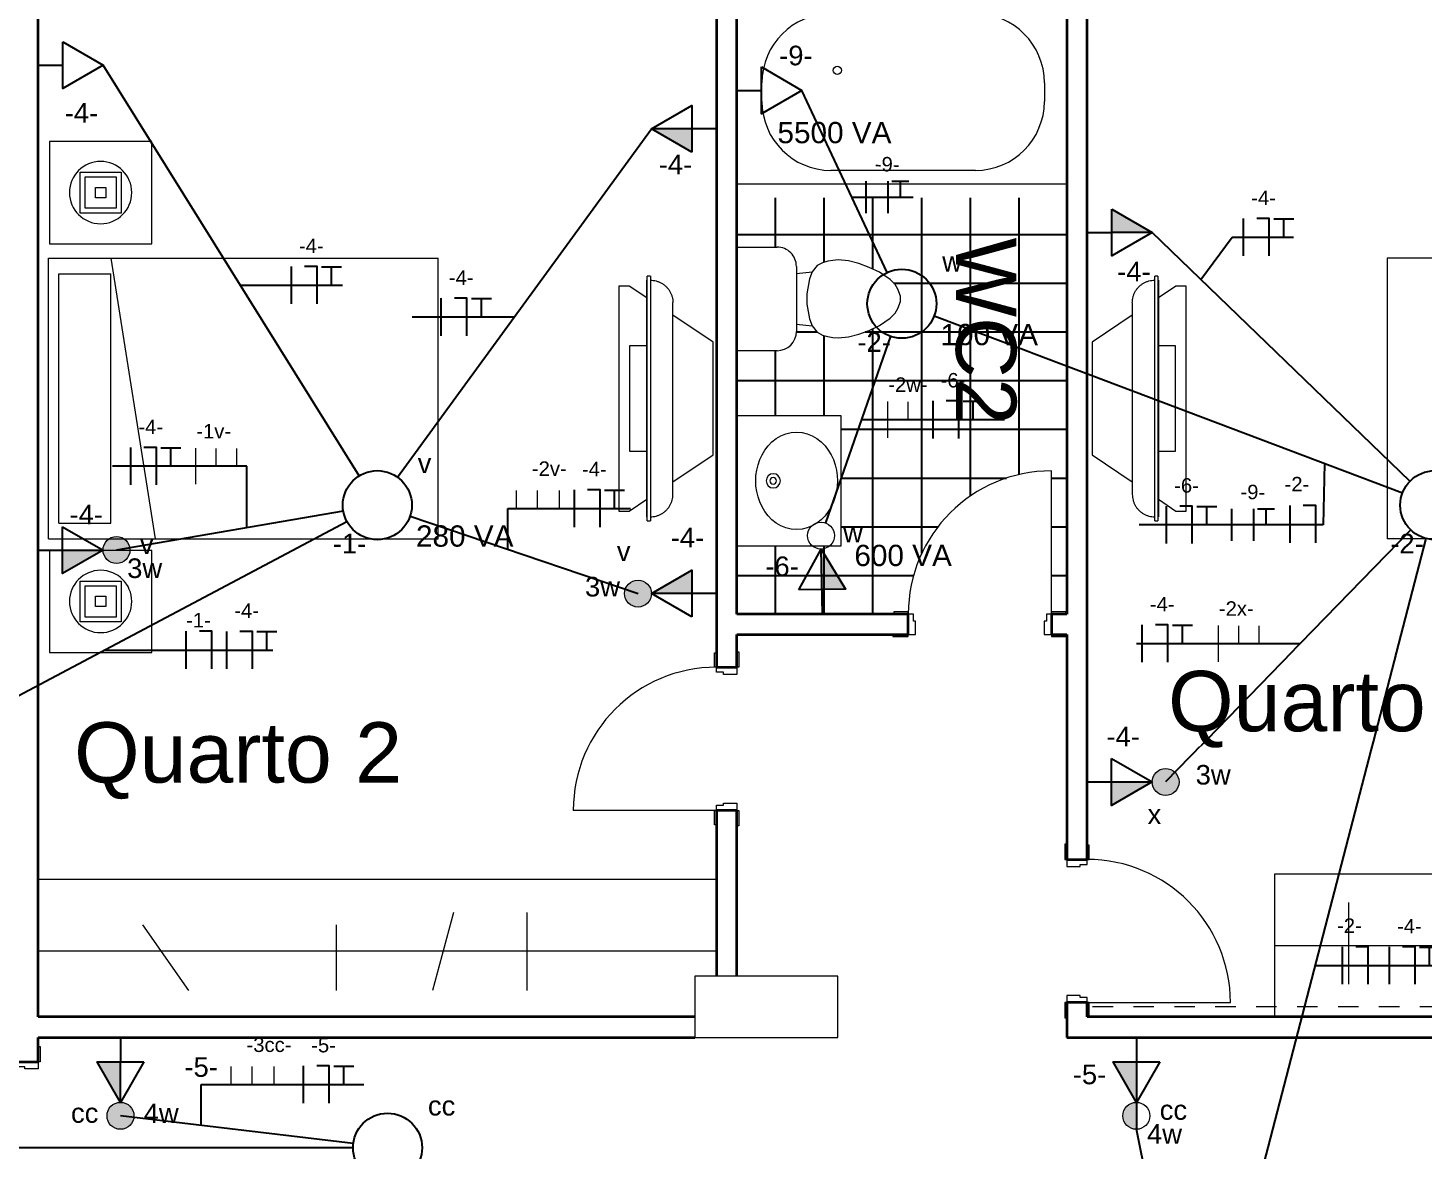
# Model space of a CAD drawing. Header units: metres. Extents: x -182 to 99, y 70 to 117.
# Drawn here: x -0.13 to 6.69, y 104.58 to 110.07 of the extents above; entities that cross this region are included whole.
import ezdxf

# ---------------------------------------------------------------- set-up
doc = ezdxf.new("R2010")
doc.units = ezdxf.units.M
doc.header["$LTSCALE"] = 0.01
doc.linetypes.add('Línea de rejilla', pattern=[0.022225, 0.0127, -0.003175, 0.003175, -0.003175])
for name, color, linetype, lineweight in [('A-ANNO-TEXT', 2, 'Continuous', 9), ('A-DETL', 5, 'Continuous', 9), ('A-DOOR', 1, 'Continuous', 9), ('A-DOOR-FRAM', 1, 'Continuous', 13), ('A-WALL', 2, 'Continuous', 9), ('E-LITE-EQPM', 4, 'Continuous', 9), ('I-FURN', 6, 'Continuous', 9), ('P-SANR-FIXT', 6, 'Continuous', 9), ('S-COLS', 6, 'Continuous', 9), ('S-GRID', 1, 'Continuous', 9)]:
    doc.layers.add(name, color=color, linetype=linetype, lineweight=lineweight)
for name, color, linetype in [('FIAÇÃO', 10, 'Continuous'), ('Força', 7, 'Continuous'), ('Iluminação', 7, 'Continuous')]:
    doc.layers.add(name, color=color, linetype=linetype)
doc.styles.add('Arial', font='arial.ttf', dxfattribs={"height": 0.29506})
doc.styles.add('Arial_2', font='arial.ttf', dxfattribs={"height": 0.258177})
doc.dimstyles.new('Diagonal', dxfattribs={"dimscale": 0.3048, "dimtxt": 0.258177, "dimasz": 1.025262, "dimexe": 0.984252, "dimexo": 0.615157, "dimgap": 0.04101, "dimtad": 1, "dimrnd": 0.01, "dimzin": 0, "dimdsep": 46, "dimtxsty": 'Arial_2', "dimblk1": 'OBLIQUE', "dimblk2": 'OBLIQUE', "dimsah": 1, "dimcen": 0.09, "dimse1": 1, "dimse2": 1, "dimazin": 0, "dimtfac": 1, "dimtix": 1, "dimtmove": 0, "dimatfit": 3, "dimfxl": 1, "dimtvp": 1, "dimtfill": 1, "dimtolj": 1, "dimtzin": 0, "dimarcsym": 2})

# ---------------------------------------------------------------- blocks, each defined once
blk = doc.blocks.new('Puerta de 1 hoja - 70 x 210 cm-V11-Nivel 4')
at = {"layer": 'A-DOOR', "lineweight": 13}
blk.add_line((0.6169, -0.05), (0.6169, -0.75), dxfattribs=at)
blk.add_arc((0.6169, -0.05), 0.7, 180, 270, dxfattribs=at)
at = {"layer": 'A-DOOR-FRAM'}
for p, q in [((-0.1581, 0.06), (-0.0831, 0.06)), ((-0.1581, 0.05), (-0.1581, 0.06)), ((-0.0831, 0.06), (-0.0831, 0.05)), ((-0.0831, 0.05), (-0.0481, 0.05)), ((-0.0481, 0.05), (-0.0481, -0.015)), ((0.5819, -0.015), (0.5819, 0.05)), ((0.5819, 0.05), (0.6169, 0.05)), ((0.6169, 0.05), (0.6169, 0.06)), ((0.6169, 0.06), (0.6919, 0.06)), ((0.6919, 0.06), (0.6919, 0.05)), ((-0.1531, -0.06), (-0.1531, -0.05)), ((-0.0831, -0.06), (-0.1531, -0.06)), ((-0.0831, -0.05), (-0.0831, -0.06)), ((-0.0581, -0.05), (-0.0831, -0.05)), ((-0.0581, -0.015), (-0.0581, -0.05)), ((-0.0481, -0.015), (-0.0581, -0.015)), ((0.5919, -0.015), (0.5819, -0.015)), ((0.5919, -0.05), (0.5919, -0.015)), ((0.6169, -0.05), (0.5919, -0.05)), ((0.6169, -0.06), (0.6169, -0.05)), ((0.6869, -0.06), (0.6169, -0.06)), ((0.6869, -0.05), (0.6869, -0.06))]:
    blk.add_line(p, q, dxfattribs=at)
blk = doc.blocks.new('Puerta de 1 hoja - 70 x 210 cm-V12-Nivel 4')
at = {"layer": 'A-DOOR', "lineweight": 13}
blk.add_line((0.6169, 0.05), (0.6169, 0.75), dxfattribs=at)
blk.add_arc((0.6169, 0.05), 0.7, 90, 180, dxfattribs=at)
at = {"layer": 'A-DOOR-FRAM'}
for p, q in [((-0.0831, 0.06), (-0.1531, 0.06)), ((-0.1531, 0.06), (-0.1531, 0.05)), ((-0.0831, 0.05), (-0.0831, 0.06)), ((-0.0581, 0.05), (-0.0831, 0.05)), ((-0.0581, 0.015), (-0.0581, 0.05)), ((-0.0481, 0.015), (-0.0581, 0.015)), ((-0.0481, -0.05), (-0.0481, 0.015)), ((0.5919, 0.015), (0.5819, 0.015)), ((0.5819, 0.015), (0.5819, -0.05)), ((0.6169, 0.05), (0.5919, 0.05)), ((0.5919, 0.05), (0.5919, 0.015)), ((0.6869, 0.06), (0.6169, 0.06)), ((0.6169, 0.06), (0.6169, 0.05)), ((-0.1581, -0.05), (-0.1581, -0.06)), ((-0.1581, -0.06), (-0.0831, -0.06)), ((-0.0831, -0.06), (-0.0831, -0.05)), ((-0.0831, -0.05), (-0.0481, -0.05)), ((0.5819, -0.05), (0.6169, -0.05)), ((0.6169, -0.05), (0.6169, -0.06)), ((0.6169, -0.06), (0.6919, -0.06)), ((0.6919, -0.06), (0.6919, -0.05))]:
    blk.add_line(p, q, dxfattribs=at)
blk = doc.blocks.new('Puerta de 1 hoja - 70 x 210 cm-V13-Nivel 4')
at = {"layer": 'A-DOOR', "lineweight": 13}
blk.add_line((0.6169, 0.05), (0.6169, 0.75), dxfattribs=at)
blk.add_arc((0.6169, 0.05), 0.7, 90, 180, dxfattribs=at)
at = {"layer": 'A-DOOR-FRAM'}
for p, q in [((-0.0831, 0.06), (-0.1531, 0.06)), ((-0.1531, 0.06), (-0.1531, 0.05)), ((-0.0831, 0.05), (-0.0831, 0.06)), ((-0.0581, 0.05), (-0.0831, 0.05)), ((-0.0581, 0.015), (-0.0581, 0.05)), ((-0.0481, 0.015), (-0.0581, 0.015)), ((-0.0481, -0.05), (-0.0481, 0.015)), ((0.5919, 0.015), (0.5819, 0.015)), ((0.5819, 0.015), (0.5819, -0.05)), ((0.6169, 0.05), (0.5919, 0.05)), ((0.5919, 0.05), (0.5919, 0.015)), ((0.6869, 0.06), (0.6169, 0.06)), ((0.6169, 0.06), (0.6169, 0.05)), ((0.6869, 0.05), (0.6869, 0.06)), ((-0.1581, -0.05), (-0.1581, -0.06)), ((-0.1581, -0.06), (-0.0831, -0.06)), ((-0.0831, -0.06), (-0.0831, -0.05)), ((-0.0831, -0.05), (-0.0481, -0.05)), ((0.5819, -0.05), (0.6169, -0.05)), ((0.6169, -0.05), (0.6169, -0.06)), ((0.6169, -0.06), (0.6919, -0.06))]:
    blk.add_line(p, q, dxfattribs=at)
blk = doc.blocks.new('M_Cama-Estándar - 1372 x 1905 mm - Doble-171278-Nivel 4')
at = {"layer": 'I-FURN'}
for p, q in [((-0.4145, 0.9069), (-0.4145, -0.9981)), ((-0.4145, 0.9069), (0.9575, 0.9069)), ((0.9575, 0.9069), (0.9575, -0.9981)), ((-0.3383, 0.8561), (-0.3383, 0.6021)), ((-0.3383, 0.8561), (0.8813, 0.8561)), ((0.8813, 0.8561), (0.8813, 0.6021)), ((0.9575, 0.6021), (-0.4145, 0.3842)), ((-0.3383, 0.6021), (0.8813, 0.6021)), ((-0.4145, -0.9981), (0.9575, -0.9981))]:
    blk.add_line(p, q, dxfattribs=at)
blk = doc.blocks.new('Puerta de 1 hoja - 80 x 210 cm-196792-Nivel 4')
at = {"layer": 'A-DOOR', "lineweight": 13}
blk.add_line((0.6669, -0.05), (0.6669, -0.85), dxfattribs=at)
blk.add_arc((0.6669, -0.05), 0.8, 180, 270, dxfattribs=at)
at = {"layer": 'A-DOOR-FRAM'}
for p, q in [((-0.2081, 0.06), (-0.1331, 0.06)), ((-0.2081, 0.05), (-0.2081, 0.06)), ((-0.1331, 0.06), (-0.1331, 0.05)), ((-0.1331, 0.05), (-0.0981, 0.05)), ((-0.0981, 0.05), (-0.0981, -0.015)), ((0.6319, -0.015), (0.6319, 0.05)), ((0.6319, 0.05), (0.6669, 0.05)), ((0.6669, 0.05), (0.6669, 0.06)), ((0.6669, 0.06), (0.7419, 0.06)), ((0.7419, 0.06), (0.7419, 0.05)), ((-0.2031, -0.06), (-0.2031, -0.05)), ((-0.1331, -0.06), (-0.2031, -0.06)), ((-0.1331, -0.05), (-0.1331, -0.06)), ((-0.1081, -0.05), (-0.1331, -0.05)), ((-0.1081, -0.015), (-0.1081, -0.05)), ((-0.0981, -0.015), (-0.1081, -0.015)), ((0.6419, -0.015), (0.6319, -0.015)), ((0.6419, -0.05), (0.6419, -0.015)), ((0.6669, -0.05), (0.6419, -0.05)), ((0.6669, -0.06), (0.6669, -0.05)), ((0.7369, -0.06), (0.6669, -0.06)), ((0.7369, -0.05), (0.7369, -0.06))]:
    blk.add_line(p, q, dxfattribs=at)
blk = doc.blocks.new('M_Lavabo - Oval - 635 mm x 510 mm - Privado-224825-Nivel 4')
at = {"layer": 'P-SANR-FIXT'}
for p, q in [((1.0218, -10.2437), (1.0218, -10.7537)), ((1.6568, -10.7537), (1.6568, -10.2437)), ((1.0218, -10.7537), (1.6568, -10.7537))]:
    blk.add_line(p, q, dxfattribs=at)
at = {"layer": 'P-SANR-FIXT', "flags": 128}
for points in [[(1.101, -10.5356), (1.1031, -10.5092), (1.1093, -10.4834), (1.1193, -10.4589), (1.1327, -10.4361), (1.1491, -10.4153), (1.168, -10.3967), (1.189, -10.3805), (1.2117, -10.3668), (1.2358, -10.3556), (1.2608, -10.3469), (1.2866, -10.3407), (1.3129, -10.337), (1.3393, -10.3358), (1.3658, -10.337), (1.3921, -10.3407), (1.4179, -10.3469), (1.4429, -10.3556), (1.4669, -10.3668), (1.4896, -10.3805), (1.5107, -10.3967), (1.5296, -10.4153), (1.546, -10.4361), (1.5594, -10.4589), (1.5694, -10.4834), (1.5756, -10.5092), (1.5777, -10.5356)], [(1.5777, -10.5356), (1.5756, -10.562), (1.5694, -10.5878), (1.5594, -10.6123), (1.546, -10.6352), (1.5296, -10.656), (1.5107, -10.6745), (1.4896, -10.6907), (1.4669, -10.7044), (1.4429, -10.7156), (1.4179, -10.7243), (1.3921, -10.7305), (1.3658, -10.7342), (1.3393, -10.7354), (1.3129, -10.7342), (1.2866, -10.7305), (1.2608, -10.7243), (1.2358, -10.7156), (1.2117, -10.7044), (1.189, -10.6907), (1.168, -10.6745), (1.1491, -10.656), (1.1327, -10.6352), (1.1193, -10.6123), (1.1093, -10.5878), (1.1031, -10.562), (1.101, -10.5356)]]:
    blk.add_lwpolyline(points, dxfattribs=at)
at = {"layer": 'P-SANR-FIXT'}
for radius, start, end in [(0.0349, 0, 180), (0.0349, 180, 360), (0.016, 0, 180), (0.016, 0, 180), (0.016, 180, 0), (0.016, 180, 0)]:
    blk.add_arc((1.3393, -10.4215), radius, start, end, dxfattribs=at)
blk = doc.blocks.new('M_Retrete-Doméstico-3D - M_Retrete-Doméstico-3D-223781-Nivel 4')
at = {"layer": 'P-SANR-FIXT'}
for p, q in [((-0.2534, 0.2984), (-0.2534, 0.4947)), ((0.2534, 0.4947), (0.2534, 0.2984)), ((0.1587, 0.2038), (-0.1588, 0.2038)), ((-0.1235, 0.2038), (-0.1323, 0.127)), ((-0.0974, 0.1397), (-0.1323, 0.127)), ((-0.0254, 0.1524), (-0.0974, 0.1397)), ((0.0254, 0.1524), (-0.0254, 0.1524)), ((0.0974, 0.1397), (0.0254, 0.1524)), ((0.1323, 0.127), (0.0974, 0.1397)), ((0.1235, 0.2038), (0.1323, 0.127)), ((-0.177, 0.0762), (-0.1838, 0.0508)), ((-0.1626, 0.1016), (-0.177, 0.0762)), ((-0.1323, 0.127), (-0.1626, 0.1016)), ((0.1626, 0.1016), (0.1323, 0.127)), ((0.177, 0.0762), (0.1626, 0.1016)), ((0.1838, 0.0508), (0.177, 0.0762)), ((-0.1883, 0.0253), (-0.1905, 0)), ((-0.1905, 0), (-0.1861, -0.0506)), ((-0.1838, 0.0508), (-0.1883, 0.0253)), ((0.1883, 0.0253), (0.1838, 0.0508)), ((0.1861, -0.0506), (0.1905, 0)), ((0.1905, 0), (0.1883, 0.0253)), ((-0.1861, -0.0506), (-0.1724, -0.1016)), ((0.1724, -0.1016), (0.1861, -0.0506)), ((-0.1724, -0.1016), (-0.1539, -0.1524)), ((0.1539, -0.1524), (0.1724, -0.1016)), ((-0.1539, -0.1524), (-0.1302, -0.2032)), ((-0.1302, -0.2032), (-0.095, -0.254)), ((0.095, -0.254), (0.1302, -0.2032)), ((0.1302, -0.2032), (0.1539, -0.1524)), ((-0.095, -0.254), (-0.0696, -0.2794)), ((0.0696, -0.2794), (0.095, -0.254)), ((-0.0696, -0.2794), (-0.0476, -0.2921)), ((-0.0476, -0.2921), (-0.0127, -0.3048)), ((-0.0127, -0.3048), (0.0127, -0.3048)), ((0.0127, -0.3048), (0.0476, -0.2921)), ((0.0476, -0.2921), (0.0696, -0.2794))]:
    blk.add_line(p, q, dxfattribs=at)
for centre, start, end in [((-0.1588, 0.2984), 180, 270), ((0.1587, 0.2984), 270, 360)]:
    blk.add_arc(centre, 0.0946, start, end, dxfattribs=at)
blk = doc.blocks.new('M_Mueble para TV - M_Mueble para TV-V14-Nivel 4')
at = {"layer": 'I-FURN'}
for p, q in [((0.4002, 0), (-0.1498, 0)), ((0.5319, -0.1964), (0.4002, 0)), ((-0.1498, 0), (-0.2815, -0.1964)), ((-0.3674, -0.3244), (-0.4248, -0.41)), ((0.6752, -0.41), (0.6178, -0.3244)), ((-0.4248, -0.41), (-0.4248, -0.46)), ((-0.4248, -0.46), (0.6752, -0.46)), ((0.6752, -0.46), (0.6752, -0.41))]:
    blk.add_line(p, q, dxfattribs=at)
blk = doc.blocks.new('M_TV - Pantalla plana - 1190mm-V10-Nivel 4')
at = {"layer": 'I-FURN'}
for p, q in [((0.4646, 0.0585), (-0.4725, 0.0585)), ((-0.6025, -0.0515), (-0.6025, -0.0665)), ((-0.6025, -0.0515), (-0.5875, -0.0515)), ((-0.5875, -0.0665), (-0.6025, -0.0665)), ((-0.5875, -0.0515), (0.5796, -0.0515)), ((0.5796, -0.0665), (-0.5875, -0.0665)), ((-0.5825, -0.0665), (-0.5825, -0.0695)), ((0.5746, -0.0695), (0.5746, -0.0665)), ((0.5796, -0.0515), (0.5946, -0.0515)), ((0.5946, -0.0665), (0.5796, -0.0665)), ((0.5946, -0.0665), (0.5946, -0.0515)), ((0.5746, -0.0695), (-0.5825, -0.0695)), ((-0.2632, -0.1515), (-0.2632, -0.0695)), ((0.2553, -0.0695), (0.2553, -0.1515)), ((0.2553, -0.1515), (-0.2632, -0.1515))]:
    blk.add_line(p, q, dxfattribs=at)
for points in [[(-0.4725, 0.0585), (-0.4774, 0.0585), (-0.4871, 0.0579), (-0.501, 0.0551), (-0.5124, 0.0512), (-0.5212, 0.0473), (-0.5276, 0.0439), (-0.5336, 0.0401), (-0.5395, 0.0359), (-0.5451, 0.0313), (-0.5504, 0.0264), (-0.5552, 0.0211), (-0.5598, 0.0156), (-0.5641, 0.0097), (-0.5691, 0.0015), (-0.5744, -0.0092), (-0.5806, -0.0275), (-0.5825, -0.0419), (-0.5825, -0.0515)], [(0.4646, 0.0585), (0.4694, 0.0585), (0.479, 0.0579), (0.4932, 0.0551), (0.5046, 0.0512), (0.5133, 0.0473), (0.5197, 0.0439), (0.5258, 0.0401), (0.5316, 0.0359), (0.5372, 0.0313), (0.5425, 0.0264), (0.5474, 0.0211), (0.552, 0.0156), (0.5562, 0.0097), (0.5612, 0.0015), (0.5665, -0.0092), (0.5727, -0.0275), (0.5746, -0.0419), (0.5746, -0.0515)]]:
    blk.add_open_spline(points, degree=3, knots=[0, 0, 0, 0, 0.083333, 0.166667, 0.25, 0.291667, 0.333333, 0.375, 0.416667, 0.458333, 0.5, 0.541667, 0.583333, 0.625, 0.666667, 0.75, 0.833333, 1, 1, 1, 1], dxfattribs=at)
blk = doc.blocks.new('M_Mueble para TV - M_Mueble para TV-261001-Nivel 4')
at = {"layer": 'I-FURN'}
for p, q in [((0.6752, 0.46), (-0.4248, 0.46)), ((-0.4248, 0.46), (-0.4248, 0.41)), ((-0.4248, 0.41), (-0.3674, 0.3244)), ((0.6178, 0.3244), (0.6752, 0.41)), ((0.6752, 0.41), (0.6752, 0.46)), ((-0.2815, 0.1964), (-0.1498, 0)), ((0.4002, 0), (0.5319, 0.1964)), ((-0.1498, 0), (0.4002, 0))]:
    blk.add_line(p, q, dxfattribs=at)
blk = doc.blocks.new('M_TV - Pantalla plana - 1190mm-261002-Nivel 4')
at = {"layer": 'I-FURN'}
for p, q in [((-0.2632, 0.0695), (-0.2632, 0.1515)), ((-0.2632, 0.1515), (0.2553, 0.1515)), ((0.2553, 0.1515), (0.2553, 0.0695)), ((-0.5825, 0.0695), (0.5746, 0.0695)), ((-0.5825, 0.0695), (-0.5825, 0.0665)), ((0.5746, 0.0665), (0.5746, 0.0695)), ((-0.6025, 0.0665), (-0.6025, 0.0515)), ((-0.6025, 0.0665), (-0.5875, 0.0665)), ((-0.5875, 0.0515), (-0.6025, 0.0515)), ((-0.5875, 0.0665), (0.5796, 0.0665)), ((0.5796, 0.0515), (-0.5875, 0.0515)), ((0.5796, 0.0665), (0.5946, 0.0665)), ((0.5946, 0.0515), (0.5796, 0.0515)), ((0.5946, 0.0515), (0.5946, 0.0665)), ((-0.4725, -0.0585), (0.4646, -0.0585))]:
    blk.add_line(p, q, dxfattribs=at)
for points in [[(-0.5825, 0.0515), (-0.5825, 0.0419), (-0.5806, 0.0275), (-0.5744, 0.0092), (-0.5681, -0.0037), (-0.5614, -0.0137), (-0.5552, -0.0211), (-0.5504, -0.0264), (-0.5451, -0.0313), (-0.5395, -0.0359), (-0.5336, -0.0401), (-0.5276, -0.0439), (-0.5212, -0.0473), (-0.5146, -0.0502), (-0.5079, -0.0528), (-0.4987, -0.0556), (-0.4871, -0.0579), (-0.4774, -0.0585), (-0.4725, -0.0585)], [(0.5746, 0.0515), (0.5746, 0.0419), (0.5727, 0.0275), (0.5665, 0.0092), (0.5602, -0.0037), (0.5535, -0.0137), (0.5474, -0.0211), (0.5425, -0.0264), (0.5372, -0.0313), (0.5316, -0.0359), (0.5258, -0.0401), (0.5197, -0.0439), (0.5133, -0.0473), (0.5068, -0.0502), (0.5, -0.0528), (0.4908, -0.0556), (0.479, -0.0579), (0.4694, -0.0585), (0.4646, -0.0585)]]:
    blk.add_open_spline(points, degree=3, knots=[0, 0, 0, 0, 0.166667, 0.25, 0.333333, 0.416667, 0.458333, 0.5, 0.541667, 0.583333, 0.625, 0.666667, 0.708333, 0.75, 0.791667, 0.833333, 0.916667, 1, 1, 1, 1], dxfattribs=at)
blk = doc.blocks.new('Table basse - Centre en verre - Table basse - Centre en verre 2-258564-Nivel 4')
at = {"layer": 'I-FURN'}
for p, q in [((0.2653, 0.2891), (-0.2347, 0.2891)), ((-0.2347, 0.2891), (-0.2347, -0.2109)), ((0.2653, -0.2109), (0.2653, 0.2891)), ((-0.0847, -0.0609), (-0.0847, 0.1391)), ((-0.0847, 0.1391), (0.1153, 0.1391)), ((-0.0847, -0.0609), (-0.0847, 0.1391)), ((-0.0847, 0.1391), (0.1153, 0.1391)), ((0.1153, 0.1391), (0.1153, -0.0609)), ((0.1153, 0.1391), (0.1153, -0.0609)), ((0.1153, -0.0609), (-0.0847, -0.0609)), ((0.1153, -0.0609), (-0.0847, -0.0609)), ((-0.2347, -0.2109), (0.2653, -0.2109))]:
    blk.add_line(p, q, dxfattribs=at)
blk = doc.blocks.new('Lampe de bureau - Hémisphérique - Incandescente 60 watts -259517-Nivel 4')
at = {"layer": 'E-LITE-EQPM'}
for p, q in [((-0.0762, -0.0762), (-0.0762, 0.0762)), ((-0.0762, 0.0762), (0.0762, 0.0762)), ((0.0762, 0.0762), (0.0762, -0.0762)), ((-0.0254, -0.0254), (-0.0254, 0.0254)), ((-0.0254, 0.0254), (0.0254, 0.0254)), ((0.0254, 0.0254), (0.0254, -0.0254)), ((0.0254, -0.0254), (-0.0254, -0.0254)), ((0.0762, -0.0762), (-0.0762, -0.0762))]:
    blk.add_line(p, q, dxfattribs=at)
for start, end in [(360, 180), (180, 360)]:
    blk.add_arc((0, 0), 0.1524, start, end, dxfattribs=at)
blk = doc.blocks.new('Pilar rectangular hormigón - 300 x 700 mm-506285-Nivel 4')
at = {"layer": 'S-COLS'}
for p, q in [((0.15, 0.35), (-0.15, 0.35)), ((-0.15, 0.35), (-0.15, -0.35)), ((0.15, -0.35), (0.15, 0.35)), ((-0.15, -0.35), (0.15, -0.35))]:
    blk.add_line(p, q, dxfattribs=at)
blk = doc.blocks.new('_Oblique')
at = {"color": 0, "linetype": 'ByBlock', "lineweight": -2}
blk.add_line((-0.5, -0.5), (0.5, 0.5), dxfattribs=at)
blk = doc.blocks.new('*D441')
at = {"color": 0, "lineweight": -2, "transparency": 16777216}
blk.add_line((-6.0229, 115.63), (8.6451, 115.63), dxfattribs=at)
at = {"layer": 'Defpoints', "color": 0, "transparency": 16777216}
for p in [(-6.0229, 115.63), (8.6451, 115.63), (8.6451, 109.44)]:
    blk.add_point(p, dxfattribs=at)
at = {"color": 0, "lineweight": -2, "transparency": 16777216, "xscale": 0.3124999999999999, "yscale": 0.3124999999999999, "zscale": 0.3124999999999999, "rotation": 180}
blk.add_blockref('_Oblique', (-6.0229, 115.63), dxfattribs=at)
at = {"color": 0, "lineweight": -2, "transparency": 16777216, "xscale": 0.3124999999999999, "yscale": 0.3124999999999999, "zscale": 0.3124999999999999}
blk.add_blockref('_Oblique', (8.6451, 115.63), dxfattribs=at)
at = {"color": 0, "transparency": 16777216, "insert": (1.3111, 115.7743), "char_height": 0.25818, "attachment_point": 5, "style": 'Arial_2', "bg_fill": 3, "box_fill_scale": 1.1, "bg_fill_color": 256, "bg_fill_true_color": 13158600, "bg_fill_transparency": 0}
blk.add_mtext('\\A1;14.67', dxfattribs=at)
blk = doc.blocks.new('*D473')
at = {"color": 0, "lineweight": -2, "transparency": 16777216}
blk.add_line((17.086, 110.44), (17.086, 81.2458), dxfattribs=at)
at = {"layer": 'Defpoints', "color": 0, "transparency": 16777216}
for p in [(8.3862, 110.44), (-2.4818, 81.2458), (17.086, 81.2458)]:
    blk.add_point(p, dxfattribs=at)
at = {"color": 0, "lineweight": -2, "transparency": 16777216, "xscale": 0.3124999999999999, "yscale": 0.3124999999999999, "zscale": 0.3124999999999999}
for p, rotation in [((17.086, 110.44), 90), ((17.086, 81.2458), 270)]:
    blk.add_blockref('_Oblique', p, dxfattribs=dict(at, rotation=rotation))
at = {"color": 0, "transparency": 16777216, "insert": (16.9417, 95.8429), "char_height": 0.25818, "attachment_point": 5, "rotation": 90, "style": 'Arial_2', "bg_fill": 3, "box_fill_scale": 1.1, "bg_fill_color": 256, "bg_fill_true_color": 13158600, "bg_fill_transparency": 0}
blk.add_mtext('\\A1;29.19', dxfattribs=at)
blk = doc.blocks.new('*D474')
at = {"color": 0, "lineweight": -2, "transparency": 16777216}
blk.add_line((16.086, 110.44), (16.086, 105.136), dxfattribs=at)
at = {"layer": 'Defpoints', "color": 0, "transparency": 16777216}
for p in [(6.0297, 110.44), (6.0356, 105.136), (16.086, 105.136)]:
    blk.add_point(p, dxfattribs=at)
at = {"color": 0, "lineweight": -2, "transparency": 16777216, "xscale": 0.3124999999999999, "yscale": 0.3124999999999999, "zscale": 0.3124999999999999}
for p, rotation in [((16.086, 110.44), 90), ((16.086, 105.136), 270)]:
    blk.add_blockref('_Oblique', p, dxfattribs=dict(at, rotation=rotation))
at = {"color": 0, "transparency": 16777216, "insert": (15.9416, 107.788), "char_height": 0.25818, "attachment_point": 5, "rotation": 90, "style": 'Arial_2', "bg_fill": 3, "box_fill_scale": 1.1, "bg_fill_color": 256, "bg_fill_true_color": 13158600, "bg_fill_transparency": 0}
blk.add_mtext('\\A1;5.30', dxfattribs=at)
blk = doc.blocks.new('*D478')
at = {"color": 0, "lineweight": -2, "transparency": 16777216}
blk.add_line((16.086, 105.136), (16.086, 101.7059), dxfattribs=at)
at = {"layer": 'Defpoints', "color": 0, "transparency": 16777216}
for p in [(6.0356, 105.136), (7.9225, 101.7059), (16.086, 101.7059)]:
    blk.add_point(p, dxfattribs=at)
at = {"color": 0, "lineweight": -2, "transparency": 16777216, "xscale": 0.3124999999999999, "yscale": 0.3124999999999999, "zscale": 0.3124999999999999}
for p, rotation in [((16.086, 105.136), 90), ((16.086, 101.7059), 270)]:
    blk.add_blockref('_Oblique', p, dxfattribs=dict(at, rotation=rotation))
at = {"color": 0, "transparency": 16777216, "insert": (15.9416, 103.421), "char_height": 0.25818, "attachment_point": 5, "rotation": 90, "style": 'Arial_2', "bg_fill": 3, "box_fill_scale": 1.1, "bg_fill_color": 256, "bg_fill_true_color": 13158600, "bg_fill_transparency": 0}
blk.add_mtext('\\A1;3.43', dxfattribs=at)
blk = doc.blocks.new('F-N')
at = {"layer": 'FIAÇÃO'}
blk.add_line((2561.97, 1254.62), (2561.97, 1275.44), dxfattribs=at)
at = {"layer": 'FIAÇÃO', "color": 5}
blk.add_lwpolyline([(2576.26, 1254.62), (2576.26, 1275.44), (2569.32, 1275.44)], dxfattribs=at)
blk = doc.blocks.new('F-N-T')
at = {"layer": 'FIAÇÃO', "color": 1}
blk.add_line((2561.97, 1284.08), (2561.97, 1304.9), dxfattribs=at)
at = {"layer": 'FIAÇÃO', "color": 3}
blk.add_line((2584.31, 1294.33), (2584.31, 1304.75), dxfattribs=at)
at = {"layer": 'FIAÇÃO', "color": 5}
blk.add_lwpolyline([(2576.26, 1284.08), (2576.26, 1304.9), (2569.32, 1304.9)], dxfattribs=at)
at = {"layer": 'FIAÇÃO', "color": 3}
blk.add_lwpolyline([(2578.75, 1304.75), (2584.31, 1304.75), (2589.86, 1304.75)], dxfattribs=at)
blk = doc.blocks.new('F-F')
at = {"layer": 'FIAÇÃO'}
for p, q in [((2561.97, 1222.26), (2561.97, 1243.08)), ((2576.26, 1222.26), (2576.26, 1243.08))]:
    blk.add_line(p, q, dxfattribs=at)
at = {"layer": 'FIAÇÃO', "color": 3}
blk.add_line((2584.31, 1232.67), (2584.31, 1243.08), dxfattribs=at)
blk.add_lwpolyline([(2578.75, 1243.08), (2584.31, 1243.08), (2589.86, 1243.08)], dxfattribs=at)

msp = doc.modelspace()

# ---------------------------------------------------------------- linework, layer by layer
at = {"layer": 'A-DETL'}
for p, q in [((3.2334, 105.9072), (-0.0829, 105.9072)), ((5.9634, 105.2359), (5.9634, 105.9359)), ((5.9634, 105.9359), (8.4451, 105.9359)), ((1.9471, 105.7459), (1.8453, 105.3659)), ((2.3071, 105.7459), (2.3071, 105.3659)), ((6.3234, 105.7951), (6.3234, 105.3959)), ((0.4271, 105.6863), (0.6514, 105.3659)), ((1.3737, 105.6863), (1.3737, 105.3659)), ((3.2334, 105.5572), (-0.0829, 105.5572)), ((5.9634, 105.5859), (8.4451, 105.5859))]:
    msp.add_line(p, q, dxfattribs=at)
at = {"layer": 'A-WALL', "color": 7, "lineweight": 35}
for p, q in [((-0.0829, 105.2359), (-0.0829, 110.24)), ((4.9464, 110.24), (4.9464, 107.2059)), ((5.0464, 106.0059), (5.0464, 110.24)), ((3.2334, 110.14), (3.2334, 106.9459)), ((3.3334, 107.2059), (3.3334, 110.14)), ((4.1714, 107.2059), (3.3334, 107.2059)), ((4.1714, 107.1059), (4.1714, 107.2059)), ((4.9464, 107.2059), (4.8714, 107.2059)), ((4.8714, 107.2059), (4.8714, 107.1059)), ((3.3334, 107.1059), (4.1714, 107.1059)), ((3.3334, 106.9459), (3.3334, 107.1059)), ((4.8714, 107.1059), (4.9464, 107.1059)), ((4.9464, 107.1059), (4.9464, 106.0059)), ((3.2334, 106.9459), (3.3334, 106.9459)), ((3.3334, 106.2459), (3.2334, 106.2459)), ((3.2334, 106.2459), (3.2334, 105.4359)), ((3.3334, 105.4359), (3.3334, 106.2459)), ((4.9464, 106.0059), (5.0464, 106.0059)), ((5.0464, 105.3059), (4.9464, 105.3059)), ((4.9464, 105.3059), (4.9464, 105.1359)), ((5.0464, 105.2359), (5.0464, 105.3059)), ((3.1271, 105.2359), (-0.0829, 105.2359)), ((7.2225, 105.2359), (5.0464, 105.2359)), ((-0.0829, 105.0172), (-0.0829, 105.1359)), ((-0.0829, 105.1359), (3.1271, 105.1359)), ((4.9464, 105.1359), (7.2225, 105.1359)), ((-0.1829, 105.0172), (-0.0829, 105.0172))]:
    msp.add_line(p, q, dxfattribs=at)
at = {"layer": 'P-SANR-FIXT'}
for p, q in [((4.9464, 110.1474), (4.9464, 109.3074)), ((3.4559, 109.7115), (3.4559, 109.8034)), ((4.8368, 109.8034), (4.8368, 109.7115)), ((4.5003, 109.3749), (3.7925, 109.3749)), ((4.9464, 109.3074), (3.3334, 109.3074))]:
    msp.add_line(p, q, dxfattribs=at)
msp.add_circle((3.8242, 109.8639), 0.02, dxfattribs=at)
for centre, radius, start, end in [((3.7925, 109.8034), 0.3365, 90, 180), ((4.5003, 109.8034), 0.3366, 360, 90), ((3.7925, 109.7115), 0.3366, 180, 270), ((4.5003, 109.7115), 0.3366, 270, 0)]:
    msp.add_arc(centre, radius, start, end, dxfattribs=at)
at = {"layer": 'S-GRID', "linetype": 'Línea de rejilla'}
msp.add_line((7.5725, 105.2859), (5.0725, 105.2859), dxfattribs=at)

# ---------------------------------------------------------------- block references
at = {"layer": 'A-DOOR'}
msp.add_blockref('Puerta de 1 hoja - 70 x 210 cm-V13-Nivel 4', (4.2545, 107.1559), dxfattribs=at)
at = {"layer": 'A-DOOR', "rotation": 269.9999999999999}
for name, p in [('Puerta de 1 hoja - 70 x 210 cm-V11-Nivel 4', (3.2834, 106.8628)), ('Puerta de 1 hoja - 70 x 210 cm-V12-Nivel 4', (4.9964, 105.9228)), ('Puerta de 1 hoja - 80 x 210 cm-196792-Nivel 4', (-0.1329, 104.884))]:
    msp.add_blockref(name, p, dxfattribs=at)
at = {"layer": 'E-LITE-EQPM'}
for p in [(0.2223, 109.2663), (0.2223, 107.2672)]:
    msp.add_blockref('Lampe de bureau - Hémisphérique - Incandescente 60 watts -259517-Nivel 4', p, dxfattribs=at)
at = {"layer": 'I-FURN'}
for p in [(0.207, 109.2272), (0.207, 107.228)]:
    msp.add_blockref('Table basse - Centre en verre - Table basse - Centre en verre 2-258564-Nivel 4', p, dxfattribs=at)
for name, p, rotation in [('M_Cama-Estándar - 1372 x 1905 mm - Doble-171278-Nivel 4', (0.874, 107.988), 89.9999999999999), ('M_Cama-Estándar - 1372 x 1905 mm - Doble-171278-Nivel 4', (7.5106, 108.531), 269.9999999999997), ('M_Mueble para TV - M_Mueble para TV-261001-Nivel 4', (3.2167, 108.1343), 90.0000000000005), ('M_TV - Pantalla plana - 1190mm-261002-Nivel 4', (2.9618, 108.2635), 90.00000000000072), ('M_Mueble para TV - M_Mueble para TV-V14-Nivel 4', (5.0702, 108.1343), 89.99999999999955), ('M_TV - Pantalla plana - 1190mm-V10-Nivel 4', (5.3251, 108.2635), 89.99999999999926)]:
    msp.add_blockref(name, p, dxfattribs=dict(at, rotation=rotation))
at = {"layer": 'P-SANR-FIXT', "rotation": 90.00000000000004}
for name, p in [('M_Retrete-Doméstico-3D - M_Retrete-Doméstico-3D-223781-Nivel 4', (3.8281, 108.7466)), ('M_Lavabo - Oval - 635 mm x 510 mm - Privado-224825-Nivel 4', (-6.9103, 106.5178))]:
    msp.add_blockref(name, p, dxfattribs=at)
at = {"layer": 'S-COLS', "rotation": 89.99999999999945}
msp.add_blockref('Pilar rectangular hormigón - 300 x 700 mm-506285-Nivel 4', (3.4771, 105.2859), dxfattribs=at)

# ---------------------------------------------------------------- next in the draw order: dimensions: what is measured, and where the dimension line sits
at = {"color": 1}
dim = msp.add_linear_dim(base=(8.6451, 115.63), p1=(-6.0229, 115.63), p2=(8.6451, 109.44), dimstyle='Diagonal', override={"dimpost": '<>'}, dxfattribs=at)
dim.commit()
dim.dimension.update_dxf_attribs({"geometry": '*D441', "text_midpoint": (1.3111, 115.7743)})

# ---------------------------------------------------------------- next in the draw order: dimensions: what is measured, and where the dimension line sits
dim = msp.add_linear_dim(base=(17.086, 81.2458), p1=(8.3862, 110.44), p2=(-2.4818, 81.2458), angle=90, dimstyle='Diagonal', override={"dimpost": '<>'}, dxfattribs=at)
dim.commit()
dim.dimension.update_dxf_attribs({"geometry": '*D473', "text_midpoint": (16.9417, 95.8429)})

# ---------------------------------------------------------------- next in the draw order: hatches: boundary and pattern name
at = {"layer": 'Iluminação', "ltscale": 0.5}
h = msp.add_hatch(color=0, dxfattribs=at)
h.set_gradient(color1=(255, 255, 255), tint=1)
h.paths.add_polyline_path([(2.9158, 109.5779), (3.1136, 109.4638), (3.1136, 109.5779)])
h = msp.add_hatch(color=0, dxfattribs=at)
h.set_gradient(color1=(255, 255, 255), tint=1)
h.paths.add_polyline_path([(5.1662, 109.0705), (5.364, 109.0705), (5.1662, 109.1847)])
h = msp.add_hatch(color=0, dxfattribs=at)
h.set_gradient(color1=(255, 255, 255), tint=1)
h.paths.add_polyline_path([(0.2342, 107.5186, 1), (0.3658, 107.5186, 1)])
h.paths.add_polyline_path([(2.9158, 107.3059, 1), (2.7842, 107.3059, 1)])
at = {"layer": 'Iluminação'}
for points in [[(0.2342, 107.5186), (0.0364, 107.5186), (0.0364, 107.4044)], [(3.7461, 107.5235), (3.7501, 107.3258), (3.8642, 107.328)], [(2.9158, 107.3059), (3.1136, 107.3059), (3.1136, 107.4201)], [(5.3634, 106.3846), (5.1657, 106.3846), (5.1657, 106.2704)]]:
    msp.add_hatch(color=256, dxfattribs=at).paths.add_polyline_path(points)

# ---------------------------------------------------------------- next in the draw order: linework, layer by layer
at = {"layer": 'FIAÇÃO', "lineweight": 20}
for p, q in [((4.071, 108.0677), (4.071, 108.2446)), ((0.6876, 107.8399), (0.6876, 108.0167))]:
    msp.add_line(p, q, dxfattribs=at)
at = {"layer": 'FIAÇÃO', "color": 18, "lineweight": 20, "true_color": 0x000000}
for p, q in [((4.171, 108.1549), (4.171, 108.2434)), ((0.7876, 107.9271), (0.7876, 108.0155)), ((0.8876, 107.9271), (0.8876, 108.0155)), ((2.2555, 107.7219), (2.2555, 107.8104)), ((2.3588, 107.7219), (2.3588, 107.8104)), ((2.4655, 107.7219), (2.4655, 107.8104)), ((5.7875, 107.0601), (5.7875, 107.1485)), ((5.8875, 107.0601), (5.8875, 107.1485)), ((0.8602, 104.9055), (0.8602, 104.9939)), ((0.9635, 104.9055), (0.9635, 104.9939)), ((1.0702, 104.9055), (1.0702, 104.9939))]:
    msp.add_line(p, q, dxfattribs=at)
at = {"layer": 'Força', "color": 0, "ltscale": 0.5}
for p, q in [((1.486, 107.8812), (0.2348, 109.8887)), ((4.0683, 108.8758), (3.6511, 109.7661)), ((1.6747, 107.8744), (2.9158, 109.5779)), ((3.8955, 109.2445), (4.1955, 109.2445)), ((5.6015, 108.8414), (5.7545, 109.048)), ((0.905, 108.8133), (1.405, 108.8133)), ((2.2456, 108.658), (1.7456, 108.658)), ((0.4376, 107.9283), (0.2803, 107.9283)), ((2.7127, 107.7219), (2.8134, 107.7219)), ((1.0412, 107.0298), (1.0636, 107.0298)), ((1.2135, 104.9055), (1.51, 104.9055))]:
    msp.add_line(p, q, dxfattribs=at)
at = {"layer": 'Iluminação'}
for p, q in [((-0.0829, 109.8887), (0.037, 109.8887)), ((3.3334, 109.7661), (3.4533, 109.7661)), ((3.2334, 109.5779), (3.1136, 109.5779)), ((5.0464, 109.0705), (5.1662, 109.0705)), ((-0.0835, 107.5186), (0.2342, 107.5186)), ((3.7524, 107.2059), (3.7461, 107.5235)), ((3.2334, 107.3059), (2.9158, 107.3059)), ((5.0458, 106.3846), (5.3634, 106.3846)), ((0.3195, 105.1359), (0.3195, 105.0161)), ((5.2868, 105.1359), (5.2868, 105.0161))]:
    msp.add_line(p, q, dxfattribs=at)
at = {"layer": 'Iluminação', "ltscale": 0.5}
for p, q in [((3.1136, 109.5779), (2.9158, 109.5779)), ((5.364, 109.0705), (5.1662, 109.0705)), ((0.3195, 104.8183), (0.3195, 105.0161)), ((5.2868, 105.0161), (5.2868, 104.8183)), ((5.2868, 104.8183), (5.2868, 104.6867))]:
    msp.add_line(p, q, dxfattribs=at)
at = {"layer": 'Iluminação', "color": 0, "ltscale": 0.5}
for p, q in [((4.0844, 108.5636), (3.7665, 107.6515)), ((0.9376, 107.9283), (0.4376, 107.9283)), ((0.9376, 107.6283), (0.9376, 107.9283)), ((2.2127, 107.5219), (2.2127, 107.7219)), ((2.2127, 107.7219), (2.7127, 107.7219)), ((1.409, 107.7094), (0.3, 107.5186)), ((1.7351, 107.6838), (2.85, 107.3059)), ((0.2412, 107.0298), (1.0412, 107.0298)), ((0.7135, 104.7055), (0.7135, 104.9055)), ((0.7135, 104.9055), (1.2135, 104.9055)), ((1.4577, 104.6166), (0.3195, 104.7525)), ((5.5448, 103.4014), (5.2868, 104.6867)), ((1.4565, 104.5966), (-2.907, 104.5966))]:
    msp.add_line(p, q, dxfattribs=at)
at = {"layer": 'Iluminação'}
for points in [[(0.037, 110.0029), (0.2348, 109.8887), (0.037, 109.7745)], [(3.4533, 109.8803), (3.6511, 109.7661), (3.4533, 109.6519)], [(3.1136, 109.4638), (2.9158, 109.5779), (3.1136, 109.6921)], [(5.1662, 109.1847), (5.364, 109.0705), (5.1662, 108.9564)], [(0.0364, 107.6328), (0.2342, 107.5186), (0.0364, 107.4044)], [(3.6359, 107.3235), (3.7461, 107.5235), (3.8642, 107.328)], [(3.1136, 107.1917), (2.9158, 107.3059), (3.1136, 107.4201)], [(5.1657, 106.4988), (5.3634, 106.3846), (5.1657, 106.2704)], [(0.4337, 105.0161), (0.3195, 104.8183), (0.2054, 105.0161)], [(5.401, 105.0161), (5.2868, 104.8183), (5.1726, 105.0161)]]:
    msp.add_lwpolyline(points, close=True, dxfattribs=at)
for centre in [(1.5753, 107.738), (1.6253, 104.5966)]:
    msp.add_circle(centre, 0.1688, dxfattribs=at)
at = {"layer": 'Iluminação', "lineweight": 20}
for centre in [(3.7448, 107.5893), (0.3, 107.5186), (2.85, 107.3059), (5.4292, 106.3846), (0.3195, 104.7525), (5.2862, 104.7525)]:
    msp.add_circle(centre, 0.0658, dxfattribs=at)

# ---------------------------------------------------------------- next in the draw order: block references
at = {"layer": 'FIAÇÃO', "lineweight": 20, "xscale": 0.007500000000000001, "yscale": 0.007500000000000001, "zscale": 0.007500000000000001, "rotation": 359.9548737758172}
for p in [(-15.2569, 100.0146), (-13.469, 98.4121)]:
    msp.add_blockref('F-F', p, dxfattribs=at)
at = {"layer": 'FIAÇÃO', "lineweight": 20, "xscale": 0.008784106945095342, "yscale": 0.008784106945095342, "zscale": 0.008784106945095342}
for name, p in [('F-N-T', (-21.3496, 97.4424)), ('F-N-T', (-20.6166, 97.287)), ('F-N-T', (-22.1348, 96.5574)), ('F-N-T', (-19.9658, 96.351)), ('F-N-T', (-17.0704, 96.2711)), ('F-N', (-21.8634, 95.9176)), ('F-N-T', (-21.6658, 95.6588)), ('F-N-T', (-21.2898, 93.5345))]:
    msp.add_blockref(name, p, dxfattribs=at)

# ---------------------------------------------------------------- next in the draw order: texts
at = {"color": 7, "transparency": 33554687, "insert": (4.6996, 109.0465), "char_height": 0.29506, "width": 0.93599, "attachment_point": 1, "rotation": 270, "line_spacing_factor": 0.938532, "style": 'Arial', "bg_fill": 3, "box_fill_scale": 1.25, "bg_fill_color": 7, "bg_fill_transparency": 0}
msp.add_mtext('WC2', dxfattribs=at)
at = {"layer": 'A-ANNO-TEXT', "color": 7, "insert": (0.0926, 106.6766), "char_height": 0.29506, "width": 2.2896, "attachment_point": 1, "line_spacing_factor": 0.938532, "style": 'Arial', "bg_fill": 3, "box_fill_scale": 1.25, "bg_fill_color": 7, "bg_fill_transparency": 0}
msp.add_mtext('Quarto 2', dxfattribs=at)
at = {"layer": 'FIAÇÃO', "lineweight": 20, "style": 'Arial'}
for p in [(4.0071, 109.371), (5.7949, 107.7685)]:
    msp.add_text('-9-', height=0.07075, rotation=358.76751, dxfattribs=at).set_placement(p)
for s, p in [('-4-', (5.8481, 109.2053)), ('-4-', (1.1922, 108.9706)), ('-4-', (1.9253, 108.8152)), ('-2w-', (4.0736, 108.2921)), ('-4-', (0.407, 108.0856)), ('-1v-', (0.6902, 108.0642)), ('-2v-', (2.3311, 107.8811)), ('-4-', (2.576, 107.8792)), ('-6-', (5.4714, 107.7993)), ('-4-', (0.876, 107.1871)), ('-4-', (5.3527, 107.2186)), ('-2x-', (5.69, 107.1972)), ('-1-', (0.6402, 107.1403)), ('-3cc-', (0.9358, 105.0646)), ('-5-', (1.252, 105.0628))]:
    msp.add_text(s, height=0.07075, dxfattribs=at).set_placement(p)
at = {"layer": 'Iluminação', "lineweight": 20, "style": 'Arial'}
for s, height, p in [('-9-', 0.09589, (3.54, 109.8885)), ('-4-', 0.09589, (0.0467, 109.608)), ('-4-', 0.09589, (2.9511, 109.3561)), ('-4-', 0.09589, (5.1931, 108.8321)), ('-2-', 0.09589, (3.9223, 108.4875)), ('v', 0.0959, (1.7727, 107.8954)), ('-4-', 0.09589, (0.0703, 107.6449)), ('-1-', 0.09589, (1.3576, 107.5025)), ('-4-', 0.09589, (3.0099, 107.5315)), ('w', 0.0959, (3.8527, 107.5565)), ('v', 0.0959, (0.4145, 107.4992)), ('v', 0.0959, (2.7463, 107.4654)), ('3w', 0.09589, (0.3522, 107.3819)), ('-6-', 0.09589, (3.4724, 107.3913)), ('3w', 0.09589, (2.5906, 107.2916)), ('-4-', 0.09589, (5.1404, 106.5592)), ('3w', 0.09589, (5.5765, 106.3721)), ('-5-', 0.09589, (0.632, 104.9432)), ('-5-', 0.09589, (4.9757, 104.9068)), ('cc', 0.09589, (0.0775, 104.7185)), ('4w', 0.09589, (0.4328, 104.7166)), ('cc', 0.09589, (1.8227, 104.754)), ('cc', 0.09589, (5.4007, 104.7331)), ('4w', 0.09589, (5.3384, 104.6158))]:
    msp.add_text(s, height=height, dxfattribs=at).set_placement(p)
at = {"layer": 'Iluminação', "lineweight": 20, "width": 0.595396, "attachment_point": 8, "style": 'Arial'}
for s, insert, char_height in [('{\\H0.0275x;\\P\\P}5500 VA', (3.8104, 109.5062), 0.104025), ('{\\H0.0275x;\\P\\P}280 VA', (2.0026, 107.5337), 0.104025), ('{\\H0.0275x;\\P\\P}600 VA', (4.1461, 107.4388), 0.104025), ('{\\H0.0275x;\\P}x', (5.3747, 106.1788), 0.095887)]:
    msp.add_mtext(s, dxfattribs=dict(at, insert=insert, char_height=char_height))

# ---------------------------------------------------------------- next in the draw order: dimensions: what is measured, and where the dimension line sits
at = {"color": 1}
dim = msp.add_linear_dim(base=(16.086, 105.136), p1=(6.0297, 110.44), p2=(6.0356, 105.136), angle=90, dimstyle='Diagonal', override={"dimpost": '<>'}, dxfattribs=at)
dim.commit()
dim.dimension.update_dxf_attribs({"geometry": '*D474', "text_midpoint": (15.9416, 107.788)})

# ---------------------------------------------------------------- next in the draw order: hatches: boundary and pattern name
at = {"transparency": 33554687}
h = msp.add_hatch(dxfattribs=at)
h.set_pattern_fill('NET', color=251, scale=0.075)
h.set_pattern_definition([(0, (-7.43142, 1e-14), (0, 0.238125), []), (90, (-7.43142, 1e-14), (-0.238125, 0), [])])
h.paths.add_polyline_path([(4.9464, 109.24), (3.3334, 109.24), (3.3334, 109), (3.5297, 109, -0.414214), (3.6243, 108.9053), (3.6243, 108.8701), (3.7011, 108.8789), (3.7265, 108.9092), (3.7519, 108.9236), (3.7773, 108.9304), (3.8028, 108.9349), (3.8281, 108.9371), (3.8787, 108.9326), (3.9297, 108.919), (3.9805, 108.9005), (4.0313, 108.8768), (4.0821, 108.8416), (4.1075, 108.8162), (4.1202, 108.7942), (4.1329, 108.7593), (4.1329, 108.7339), (4.1202, 108.699), (4.1075, 108.677), (4.0821, 108.6516), (4.0313, 108.6163), (3.9805, 108.5926), (3.9297, 108.5742), (3.8787, 108.5605), (3.8281, 108.5561), (3.8028, 108.5583), (3.7773, 108.5628), (3.7519, 108.5696), (3.7265, 108.584), (3.7011, 108.6142), (3.6243, 108.6231), (3.6243, 108.5878, -0.414214), (3.5297, 108.4932), (3.3334, 108.4932), (3.3334, 108.1747), (3.8434, 108.1747), (3.8434, 107.5397), (3.3334, 107.5397), (3.3334, 107.2059), (4.1014, 107.2059), (4.1014, 107.2159), (4.1715, 107.2159, -0.393435), (4.8314, 107.9048), (4.8314, 107.9059), (4.8714, 107.9059), (4.8714, 107.2159), (4.9464, 107.2159)])
h.paths.add_polyline_path([(4.2434, 109.1504), (4.2434, 108.0402), (4.8514, 108.0402), (4.8514, 109.1504)], flags=24)

# ---------------------------------------------------------------- next in the draw order: linework, layer by layer
at = {"layer": 'Força', "color": 0, "ltscale": 0.5}
for p, q in [((6.6243, 107.8551), (5.364, 109.0705)), ((5.7545, 109.048), (6.0545, 109.048)), ((6.2061, 107.9419), (6.1996, 107.642)), ((6.1996, 107.642), (5.2996, 107.642))]:
    msp.add_line(p, q, dxfattribs=at)
at = {"layer": 'Iluminação', "color": 0, "ltscale": 0.5}
for p, q in [((4.2978, 108.6633), (6.5879, 107.7976)), ((3.9424, 108.1561), (4.6424, 108.1561)), ((-0.9438, 106.4007), (1.4262, 107.6588)), ((5.2875, 107.0613), (6.0875, 107.0613)), ((6.1619, 105.487), (6.9619, 105.487))]:
    msp.add_line(p, q, dxfattribs=at)
at = {"layer": 'Iluminação'}
for centre in [(4.1399, 108.723), (6.7457, 107.738)]:
    msp.add_circle(centre, 0.1688, dxfattribs=at)

# ---------------------------------------------------------------- next in the draw order: block references
at = {"layer": 'FIAÇÃO', "lineweight": 20, "xscale": 0.008784106945095342, "yscale": 0.008784106945095342, "zscale": 0.008784106945095342}
for name, p in [('F-N-T', (-16.6938, 97.6771)), ('F-N-T', (-18.2123, 96.7852)), ('F-N', (-16.4667, 96.5333)), ('F-N', (-16.2102, 94.3748)), ('F-N-T', (-15.9808, 94.116))]:
    msp.add_blockref(name, p, dxfattribs=at)

# ---------------------------------------------------------------- next in the draw order: texts
at = {"layer": 'A-ANNO-TEXT', "color": 7, "insert": (5.4415, 106.9277), "char_height": 0.29506, "width": 2.2896, "attachment_point": 1, "line_spacing_factor": 0.938532, "style": 'Arial', "bg_fill": 3, "box_fill_scale": 1.25, "bg_fill_color": 7, "bg_fill_transparency": 0}
msp.add_mtext('Quarto 3', dxfattribs=at)
at = {"layer": 'FIAÇÃO', "lineweight": 20, "style": 'Arial'}
for s, p in [('-6-', (4.3296, 108.3134)), ('-2-', (6.0113, 107.8055)), ('-2-', (6.2678, 105.647)), ('-4-', (6.561, 105.6442))]:
    msp.add_text(s, height=0.07075, dxfattribs=at).set_placement(p)
at = {"layer": 'Iluminação', "lineweight": 20, "style": 'Arial'}
for s, height, p in [('w', 0.0959, (4.3373, 108.8804)), ('-2-', 0.09589, (6.5281, 107.5025))]:
    msp.add_text(s, height=height, dxfattribs=at).set_placement(p)
at = {"layer": 'Iluminação', "lineweight": 20, "insert": (4.5672, 108.5187), "char_height": 0.104025, "width": 0.595396, "attachment_point": 8, "style": 'Arial'}
msp.add_mtext('{\\H0.0275x;\\P\\P}100 VA', dxfattribs=at)

# ---------------------------------------------------------------- next in the draw order: dimensions: what is measured, and where the dimension line sits
at = {"color": 1}
dim = msp.add_linear_dim(base=(16.086, 101.7059), p1=(6.0356, 105.136), p2=(7.9225, 101.7059), angle=90, dimstyle='Diagonal', override={"dimpost": '<>', "dimtmove": 1}, dxfattribs=at)
dim.commit()
dim.dimension.update_dxf_attribs({"geometry": '*D478', "text_midpoint": (15.9416, 103.421)})

# ---------------------------------------------------------------- next in the draw order: hatches: boundary and pattern name
at = {"layer": 'Iluminação', "ltscale": 0.5}
h = msp.add_hatch(dxfattribs=at)
h.set_pattern_fill('ANGLE', color=256)
h.set_pattern_definition([(0, (0, 0), (0, 6.985), [5.08, -1.905]), (90, (0, 0), (-6.985, 4e-16), [5.08, -1.905])])
h.paths.add_polyline_path([(-0.4563, 104.7525, 1), (-0.5879, 104.7525, 1)])
h.paths.add_polyline_path([(-2.4205, 108.7565, 1), (-2.5521, 108.7565, 1)])
h.paths.add_polyline_path([(2.9158, 107.3059, 1), (2.7842, 107.3059, 1)])
h.paths.add_polyline_path([(0.2342, 107.5186, 1), (0.3658, 107.5186, 1)])
h.paths.add_polyline_path([(3.1136, 109.6921), (2.9158, 109.5779), (3.1136, 109.5779)])
h.paths.add_polyline_path([(8.1275, 108.982, 1), (7.9959, 108.982, 1)])
h.paths.add_polyline_path([(5.3634, 106.3846, 1), (5.495, 106.3846, 1)])
h = msp.add_hatch(color=0, dxfattribs=at)
h.set_gradient(color1=(255, 255, 255), tint=1)
h.paths.add_polyline_path([(-0.4563, 104.7525, 1), (-0.5879, 104.7525, 1)])
h.paths.add_polyline_path([(-2.5521, 108.7565, 1), (-2.4205, 108.7565, 1)])
h.paths.add_polyline_path([(5.3634, 106.3846, 1), (5.495, 106.3846, 1)])
h.paths.add_polyline_path([(8.1275, 108.982, 1), (7.9959, 108.982, 1)])
h = msp.add_hatch(color=0, dxfattribs=at)
h.set_gradient(color1=(255, 255, 255), tint=1)
h.paths.add_polyline_path([(0.3195, 104.8183), (0.3195, 105.0161), (0.2054, 105.0161)])
h.paths.add_polyline_path([(0.3854, 104.7525, 1), (0.2537, 104.7525, 1)])
h.paths.add_polyline_path([(5.2868, 104.6867), (5.2868, 104.8183, 0.416871), (5.2204, 104.7525, 0.416871)])
h.paths.add_polyline_path([(5.2868, 104.8183), (5.2868, 105.0161), (5.1726, 105.0161)])
h.paths.add_polyline_path([(7.7026, 104.7784), (7.5049, 104.7784), (7.7026, 104.6643)])

# ---------------------------------------------------------------- next in the draw order: linework, layer by layer
at = {"layer": 'FIAÇÃO', "lineweight": 20}
msp.add_line((5.6875, 106.9728), (5.6875, 107.1497), dxfattribs=at)
at = {"layer": 'Iluminação', "color": 0, "ltscale": 0.5}
for p, q in [((6.6281, 107.617), (5.4292, 106.3846)), ((5.6203, 103.3993), (6.7034, 107.5746))]:
    msp.add_line(p, q, dxfattribs=at)

# ---------------------------------------------------------------- next in the draw order: block references
at = {"layer": 'FIAÇÃO', "lineweight": 20, "xscale": 0.008784106945095342, "yscale": 0.008784106945095342, "zscale": 0.008784106945095342}
msp.add_blockref('F-N-T', (-17.1891, 95.6903), dxfattribs=at)

doc.saveas('drawing.dxf')
